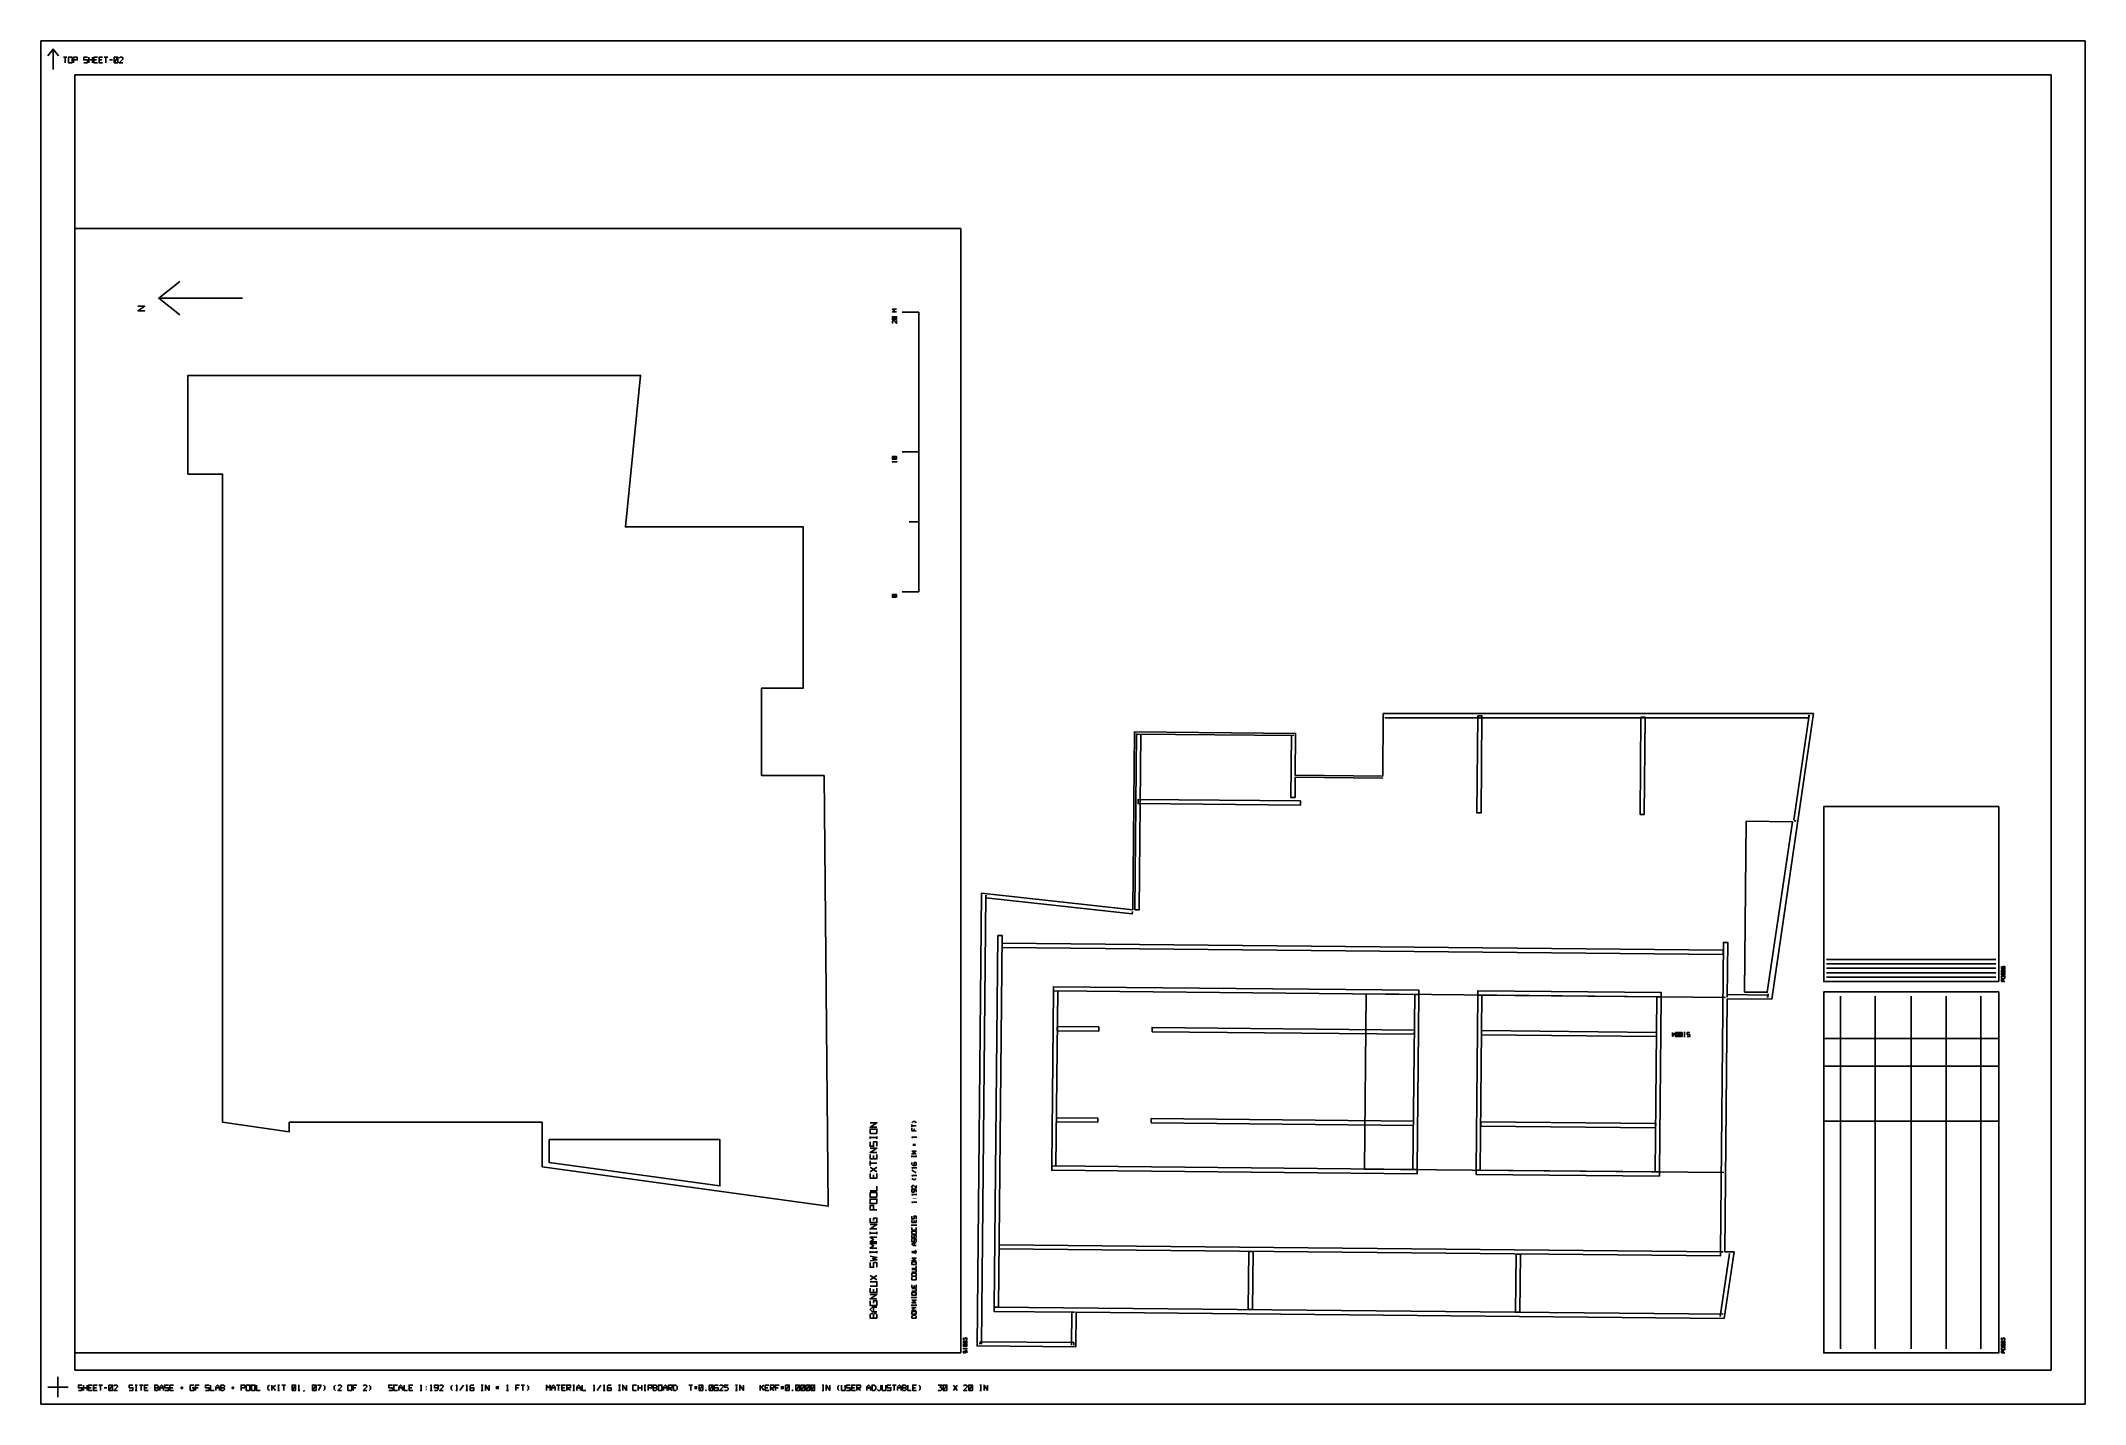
# Model space of a CAD drawing. Header units: inches. Extents: x 0 to 30, y 0 to 20.
import ezdxf

# ---------------------------------------------------------------- set-up
doc = ezdxf.new("R2010")
doc.units = ezdxf.units.IN
doc.header["$MEASUREMENT"] = 0
for name, color, linetype, true_color in [('BOUNDARY', 8, 'Continuous', 0x808080), ('CUT', 1, 'Continuous', 0xff0000), ('ENGRAVE', 7, 'Continuous', 0x000000), ('NUMBERS', 7, 'Continuous', 0x000000), ('SCORE', 5, 'Continuous', 0x0000ff)]:
    doc.layers.add(name, color=color, linetype=linetype, true_color=true_color)

msp = doc.modelspace()

# ---------------------------------------------------------------- linework, layer by layer
at = {"layer": 'BOUNDARY'}
for points in [[(30, 0), (30, 20), (0, 20), (0, 0)], [(29.5, 0.5), (29.5, 19.5), (0.5, 19.5), (0.5, 0.5)]]:
    msp.add_lwpolyline(points, close=True, dxfattribs=at)
at = {"layer": 'CUT'}
for points in [[(13.5, 17.25), (0.5, 17.25), (0.5, 0.75), (13.5, 0.75)], [(26.015, 10.132), (25.402, 5.939), (24.747, 5.945), (24.711, 2.236), (24.849, 2.234), (24.702, 1.257), (15.192, 1.35), (15.187, 0.84), (13.74, 0.854), (13.804, 7.497), (16.024, 7.253), (16.049, 9.862), (18.414, 9.839), (18.408, 9.227), (19.692, 9.215), (19.7, 10.132)], [(28.733, 6.198), (28.733, 8.766), (26.165, 8.766), (26.165, 6.198)], [(25.026, 8.552), (25.002, 6.045), (25.336, 6.042), (25.704, 8.545)], [(28.733, 6.048), (26.165, 6.048), (26.165, 0.75), (28.733, 0.75)]]:
    msp.add_lwpolyline(points, close=True, dxfattribs=at)
at = {"layer": 'ENGRAVE'}
for points in [[(0.1, 19.78), (0.18, 19.88), (0.26, 19.78)], [(0.18, 19.58), (0.18, 19.88)], [(2.038, 15.979), (1.73, 16.225), (2.038, 16.471)], [(2.961, 16.225), (1.73, 16.225)], [(12.885, 16.02), (12.639, 16.02)], [(12.885, 11.919), (12.885, 16.02)], [(7.355, 3.479), (7.355, 4.134), (3.646, 4.134), (3.646, 3.996), (2.667, 4.134), (2.667, 13.644), (2.158, 13.644), (2.158, 15.091), (8.801, 15.091), (8.578, 12.87), (11.187, 12.87), (11.187, 10.505), (10.576, 10.505), (10.576, 9.221), (11.493, 9.221), (11.554, 2.906), (7.355, 3.479)], [(12.885, 13.969), (12.639, 13.969)], [(12.885, 12.944), (12.741, 12.944)], [(12.885, 11.919), (12.639, 11.919)], [(25.943, 10.108), (25.943, 10.07), (19.724, 10.07)], [(21.086, 10.1), (21.149, 10.099), (21.135, 8.674), (21.073, 8.675), (21.086, 10.1)], [(23.481, 10.077), (23.544, 10.076), (23.53, 8.651), (23.468, 8.652), (23.481, 10.077)], [(25.724, 8.569), (25.949, 10.108)], [(16.143, 9.836), (16.118, 7.252), (16.055, 7.252), (16.08, 9.837)], [(18.389, 9.808), (16.073, 9.83)], [(18.405, 8.901), (18.343, 8.902), (18.351, 9.815)], [(18.408, 9.203), (18.405, 8.901)], [(19.691, 9.19), (19.691, 9.184), (18.407, 9.196), (18.407, 9.203)], [(18.484, 8.849), (18.483, 8.787), (16.101, 8.81), (16.101, 8.872), (18.484, 8.849)], [(25.76, 8.555), (25.731, 8.559)], [(25.731, 8.559), (25.76, 8.555)], [(13.867, 7.465), (13.803, 0.878)], [(16.021, 7.228), (16.017, 7.191), (13.866, 7.427), (13.871, 7.465)], [(14.044, 6.877), (14.106, 6.876), (14.053, 1.422), (13.991, 1.423), (14.044, 6.877)], [(24.689, 6.66), (24.689, 6.598), (14.107, 6.7), (14.107, 6.763), (24.689, 6.66)], [(24.687, 2.236), (24.649, 2.236), (24.693, 6.774), (24.755, 6.773), (24.747, 5.97)], [(26.206, 6.524), (28.692, 6.524)], [(26.206, 6.459), (28.692, 6.459)], [(26.206, 6.394), (28.692, 6.394)], [(26.206, 6.329), (28.692, 6.329)], [(14.897, 3.493), (14.834, 3.494), (14.859, 6.061), (14.922, 6.06), (14.897, 3.493)], [(14.859, 6.061), (14.86, 6.124), (20.224, 6.072), (20.223, 6.009), (14.859, 6.061)], [(24.698, 3.398), (19.424, 3.449), (19.449, 6.017), (24.723, 5.965)], [(20.161, 6.01), (20.223, 6.009), (20.198, 3.442), (20.136, 3.443), (20.161, 6.01)], [(21.124, 3.433), (21.061, 3.434), (21.086, 6.001), (21.149, 6), (21.124, 3.433)], [(21.086, 6.001), (21.087, 6.063), (23.779, 6.037), (23.778, 5.975), (21.086, 6.001)], [(24.747, 5.97), (24.748, 6.008), (25.341, 6.002), (25.34, 5.964)], [(25.343, 5.964), (25.35, 6.017)], [(26.206, 6.263), (28.692, 6.263)], [(26.206, 6.202), (28.692, 6.202)], [(23.716, 5.975), (23.778, 5.975), (23.754, 3.407), (23.691, 3.408), (23.716, 5.975)], [(26.409, 0.812), (26.409, 5.987)], [(26.92, 0.812), (26.92, 5.987)], [(27.449, 0.812), (27.449, 5.987)], [(27.96, 0.812), (27.96, 5.987)], [(28.468, 0.812), (28.468, 5.987)], [(14.916, 5.477), (14.916, 5.539), (15.524, 5.533), (15.524, 5.471), (14.916, 5.477)], [(16.307, 5.463), (16.308, 5.526), (20.156, 5.488), (20.155, 5.426), (16.307, 5.463)], [(21.143, 5.416), (21.144, 5.479), (23.711, 5.454), (23.71, 5.391), (21.143, 5.416)], [(14.903, 4.14), (14.904, 4.202), (15.511, 4.196), (15.511, 4.134), (14.903, 4.14)], [(16.294, 4.126), (16.295, 4.189), (20.143, 4.151), (20.142, 4.089), (16.294, 4.126)], [(21.13, 4.079), (21.131, 4.142), (23.698, 4.117), (23.697, 4.054), (21.13, 4.079)], [(7.457, 3.881), (7.457, 3.546), (9.964, 3.202), (9.964, 3.881), (7.457, 3.881)], [(20.198, 3.442), (20.198, 3.379), (14.834, 3.431), (14.834, 3.494), (20.198, 3.442)], [(23.754, 3.407), (23.753, 3.345), (21.061, 3.371), (21.061, 3.434), (23.754, 3.407)], [(24.649, 2.236), (24.648, 2.174), (14.062, 2.276), (14.062, 2.339), (24.649, 2.236)], [(17.782, 1.388), (17.719, 1.389), (17.727, 2.24), (17.79, 2.239), (17.782, 1.388)], [(21.704, 1.35), (21.642, 1.351), (21.65, 2.202), (21.712, 2.201), (21.704, 1.35)], [(24.642, 1.283), (24.782, 2.21)], [(15.168, 1.35), (13.99, 1.361), (13.991, 1.424), (24.686, 1.32)], [(15.125, 0.865), (15.13, 1.35), (15.168, 1.35)], [(13.781, 0.878), (13.782, 0.915)], [(13.782, 0.915), (15.157, 0.902), (15.157, 0.865)], [(0.25, 0.1), (0.25, 0.4)], [(0.1, 0.25), (0.4, 0.25)]]:
    msp.add_lwpolyline(points, dxfattribs=at)
at = {"layer": 'NUMBERS'}
for points in [[(0.33, 19.76), (0.383, 19.76)], [(0.357, 19.76), (0.357, 19.68)], [(0.405, 19.68), (0.458, 19.68), (0.458, 19.76), (0.405, 19.76), (0.405, 19.68)], [(0.479, 19.68), (0.479, 19.76), (0.533, 19.76), (0.533, 19.72), (0.479, 19.72)], [(0.682, 19.76), (0.629, 19.76), (0.629, 19.72), (0.682, 19.72), (0.682, 19.68), (0.629, 19.68)], [(0.703, 19.68), (0.703, 19.76)], [(0.703, 19.72), (0.757, 19.72)], [(0.757, 19.68), (0.757, 19.76)], [(0.831, 19.76), (0.778, 19.76), (0.778, 19.68), (0.831, 19.68)], [(0.778, 19.72), (0.818, 19.72)], [(0.906, 19.76), (0.853, 19.76), (0.853, 19.68), (0.906, 19.68)], [(0.853, 19.72), (0.893, 19.72)], [(0.927, 19.76), (0.981, 19.76)], [(0.954, 19.76), (0.954, 19.68)], [(1.009, 19.72), (1.049, 19.72)], [(1.077, 19.68), (1.13, 19.68), (1.13, 19.76), (1.077, 19.76), (1.077, 19.68)], [(1.077, 19.68), (1.13, 19.76)], [(1.151, 19.747), (1.165, 19.76), (1.191, 19.76), (1.205, 19.747), (1.205, 19.733), (1.151, 19.68), (1.205, 19.68)], [(1.525, 16.04), (1.425, 16.04), (1.525, 16.107), (1.425, 16.107)], [(12.557, 16.024), (12.497, 16.024), (12.527, 16.044), (12.497, 16.064), (12.557, 16.064)], [(12.557, 15.912), (12.557, 15.952), (12.497, 15.952), (12.497, 15.912), (12.557, 15.912)], [(12.557, 15.912), (12.497, 15.952)], [(12.507, 15.856), (12.497, 15.866), (12.497, 15.886), (12.507, 15.896), (12.517, 15.896), (12.557, 15.856), (12.557, 15.896)], [(12.557, 13.861), (12.557, 13.901), (12.497, 13.901), (12.497, 13.861), (12.557, 13.861)], [(12.557, 13.861), (12.497, 13.901)], [(12.507, 13.815), (12.497, 13.825), (12.557, 13.825)], [(12.557, 13.815), (12.557, 13.835)], [(12.557, 11.837), (12.557, 11.877), (12.497, 11.877), (12.497, 11.837), (12.557, 11.837)], [(12.557, 11.837), (12.497, 11.877)], [(28.798, 6.389), (28.773, 6.389), (28.773, 6.414), (28.798, 6.414)], [(28.823, 6.338), (28.823, 6.372), (28.773, 6.372), (28.773, 6.338), (28.823, 6.338)], [(28.823, 6.338), (28.773, 6.372)], [(28.823, 6.292), (28.823, 6.325), (28.773, 6.325), (28.773, 6.292), (28.823, 6.292)], [(28.823, 6.292), (28.773, 6.325)], [(28.823, 6.385), (28.823, 6.418), (28.798, 6.418), (28.798, 6.385), (28.823, 6.385)], [(28.823, 6.245), (28.823, 6.278), (28.773, 6.278), (28.773, 6.245), (28.823, 6.245)], [(28.823, 6.198), (28.773, 6.198), (28.773, 6.232), (28.798, 6.232), (28.798, 6.198)], [(23.945, 5.454), (23.944, 5.394), (23.975, 5.433), (23.935, 5.434)], [(24.031, 5.453), (23.991, 5.453), (23.99, 5.393), (24.03, 5.393), (24.031, 5.453)], [(24.031, 5.453), (23.99, 5.393)], [(24.087, 5.452), (24.047, 5.453), (24.046, 5.393), (24.086, 5.392), (24.087, 5.452)], [(24.087, 5.452), (24.046, 5.393)], [(24.133, 5.452), (24.113, 5.452)], [(24.123, 5.452), (24.122, 5.392)], [(24.158, 5.391), (24.198, 5.391), (24.199, 5.421), (24.159, 5.421), (24.159, 5.451), (24.199, 5.451)], [(24.132, 5.392), (24.112, 5.392)], [(12.27, 4.063), (12.17, 4.063), (12.27, 4.129), (12.17, 4.129)], [(12.27, 3.969), (12.27, 4.036), (12.17, 4.036), (12.17, 3.969), (12.27, 3.969)], [(12.17, 3.893), (12.17, 3.926)], [(12.27, 3.909), (12.17, 3.909)], [(12.27, 3.893), (12.27, 3.926)], [(12.784, 4.129), (12.799, 4.144), (12.829, 4.144), (12.844, 4.129)], [(12.784, 4.063), (12.784, 4.103)], [(12.784, 4.083), (12.844, 4.083)], [(12.784, 4.047), (12.784, 4.007), (12.844, 4.007)], [(12.794, 3.905), (12.784, 3.915), (12.844, 3.915)], [(12.814, 4.007), (12.814, 4.037)], [(12.844, 3.905), (12.844, 3.925)], [(12.17, 3.849), (12.17, 3.783), (12.22, 3.783), (12.22, 3.849), (12.27, 3.849), (12.27, 3.783)], [(12.27, 3.689), (12.17, 3.689), (12.27, 3.756), (12.17, 3.756)], [(12.17, 3.663), (12.17, 3.596), (12.27, 3.596), (12.27, 3.663)], [(12.22, 3.596), (12.22, 3.646)], [(12.844, 3.671), (12.784, 3.671), (12.844, 3.711), (12.784, 3.711)], [(12.784, 3.625), (12.784, 3.645)], [(12.844, 3.635), (12.784, 3.635)], [(12.804, 3.788), (12.804, 3.818)], [(12.824, 3.788), (12.824, 3.818)], [(12.844, 3.625), (12.844, 3.645)], [(12.17, 3.503), (12.17, 3.569)], [(12.17, 3.536), (12.27, 3.536)], [(12.27, 3.409), (12.17, 3.476)], [(12.17, 3.409), (12.27, 3.476)], [(12.17, 3.383), (12.17, 3.316), (12.27, 3.316), (12.27, 3.383)], [(12.22, 3.316), (12.22, 3.366)], [(12.784, 3.543), (12.784, 3.513), (12.794, 3.503), (12.844, 3.503), (12.844, 3.543), (12.814, 3.543), (12.814, 3.503)], [(12.794, 3.457), (12.784, 3.467), (12.844, 3.467)], [(12.844, 3.391), (12.784, 3.431)], [(12.794, 3.345), (12.784, 3.355), (12.844, 3.355)], [(12.784, 3.309), (12.799, 3.294), (12.829, 3.294), (12.844, 3.309)], [(12.844, 3.457), (12.844, 3.477)], [(12.844, 3.345), (12.844, 3.365)], [(12.17, 3.129), (12.27, 3.129), (12.27, 3.196)], [(12.27, 3.036), (12.27, 3.103), (12.17, 3.103), (12.17, 3.036), (12.27, 3.036)], [(12.27, 2.943), (12.27, 3.009), (12.17, 3.009), (12.17, 2.943), (12.27, 2.943)], [(12.794, 3.167), (12.784, 3.177), (12.784, 3.197), (12.794, 3.207), (12.804, 3.207), (12.844, 3.167), (12.844, 3.207)], [(12.844, 3.111), (12.844, 3.141), (12.834, 3.151), (12.784, 3.151), (12.784, 3.111), (12.814, 3.111), (12.814, 3.151)], [(12.794, 3.065), (12.784, 3.075), (12.844, 3.075)], [(12.804, 3.017), (12.804, 3.021)], [(12.834, 3.017), (12.834, 3.021)], [(12.844, 3.065), (12.844, 3.085)], [(12.27, 2.849), (12.17, 2.849), (12.17, 2.916), (12.22, 2.916), (12.22, 2.849)], [(12.17, 2.729), (12.17, 2.663), (12.27, 2.663), (12.27, 2.729), (12.22, 2.729), (12.22, 2.696)], [(12.794, 2.953), (12.784, 2.963), (12.844, 2.963)], [(12.784, 2.759), (12.784, 2.719), (12.814, 2.719), (12.814, 2.759), (12.844, 2.759), (12.844, 2.719)], [(12.784, 2.703), (12.784, 2.663), (12.844, 2.663), (12.844, 2.703)], [(12.844, 2.953), (12.844, 2.973)], [(12.27, 2.569), (12.17, 2.569), (12.27, 2.636), (12.17, 2.636)], [(12.17, 2.493), (12.17, 2.526)], [(12.27, 2.509), (12.17, 2.509)], [(12.27, 2.383), (12.17, 2.383), (12.22, 2.416), (12.17, 2.449), (12.27, 2.449)], [(12.27, 2.493), (12.27, 2.526)], [(12.784, 2.617), (12.784, 2.637)], [(12.844, 2.627), (12.784, 2.627)], [(12.784, 2.591), (12.784, 2.551), (12.844, 2.551), (12.844, 2.591)], [(12.844, 2.495), (12.844, 2.535), (12.784, 2.535), (12.784, 2.495), (12.844, 2.495)], [(12.784, 2.479), (12.784, 2.439), (12.814, 2.439), (12.814, 2.479), (12.844, 2.479), (12.844, 2.439)], [(12.784, 2.423), (12.784, 2.383), (12.814, 2.383), (12.814, 2.423), (12.844, 2.423), (12.844, 2.383)], [(12.814, 2.663), (12.814, 2.693)], [(12.844, 2.617), (12.844, 2.637)], [(12.27, 2.289), (12.17, 2.289), (12.22, 2.323), (12.17, 2.356), (12.27, 2.356)], [(12.17, 2.213), (12.17, 2.246)], [(12.27, 2.229), (12.17, 2.229)], [(12.17, 2.103), (12.27, 2.119), (12.203, 2.136), (12.27, 2.153), (12.17, 2.169)], [(12.27, 2.213), (12.27, 2.246)], [(12.844, 2.327), (12.804, 2.327), (12.784, 2.347), (12.804, 2.367), (12.844, 2.367)], [(12.844, 2.255), (12.799, 2.22), (12.784, 2.23), (12.799, 2.24), (12.829, 2.215), (12.844, 2.225), (12.844, 2.24), (12.824, 2.255)], [(12.844, 2.103), (12.784, 2.103), (12.844, 2.143), (12.784, 2.143)], [(12.814, 2.327), (12.814, 2.367)], [(12.17, 2.076), (12.17, 2.009), (12.22, 2.009), (12.22, 2.076), (12.27, 2.076), (12.27, 2.009)], [(12.27, 1.823), (12.17, 1.889)], [(12.17, 1.823), (12.27, 1.889)], [(12.844, 2.047), (12.844, 2.087), (12.784, 2.087), (12.784, 2.047), (12.844, 2.047)], [(12.784, 1.991), (12.844, 1.991), (12.844, 2.031)], [(12.784, 1.935), (12.844, 1.935), (12.844, 1.975), (12.784, 1.975)], [(12.844, 1.879), (12.844, 1.919), (12.784, 1.919), (12.784, 1.879), (12.844, 1.879)], [(12.784, 1.863), (12.784, 1.823), (12.844, 1.823), (12.844, 1.863)], [(12.17, 1.729), (12.27, 1.729), (12.27, 1.796), (12.17, 1.796)], [(12.17, 1.703), (12.17, 1.636), (12.27, 1.636), (12.27, 1.703)], [(12.27, 1.543), (12.17, 1.543), (12.27, 1.609), (12.17, 1.609)], [(12.17, 1.516), (12.17, 1.449), (12.27, 1.449), (12.27, 1.516), (12.22, 1.516), (12.22, 1.483)], [(12.22, 1.636), (12.22, 1.686)], [(12.784, 1.751), (12.784, 1.711), (12.844, 1.711), (12.844, 1.751)], [(12.784, 1.655), (12.844, 1.655), (12.844, 1.695), (12.784, 1.695)], [(12.844, 1.599), (12.844, 1.639), (12.784, 1.639), (12.784, 1.599), (12.844, 1.599)], [(12.784, 1.553), (12.784, 1.573)], [(12.844, 1.563), (12.784, 1.563)], [(12.844, 1.487), (12.784, 1.487), (12.844, 1.527), (12.784, 1.527)], [(12.814, 1.711), (12.814, 1.741)], [(12.829, 1.624), (12.849, 1.644)], [(12.844, 1.553), (12.844, 1.573)], [(12.27, 1.356), (12.203, 1.356), (12.17, 1.389), (12.203, 1.423), (12.27, 1.423)], [(12.27, 1.263), (12.17, 1.263), (12.17, 1.313), (12.186, 1.329), (12.203, 1.329), (12.22, 1.313), (12.22, 1.263)], [(12.22, 1.356), (12.22, 1.423)], [(12.22, 1.313), (12.236, 1.329), (12.253, 1.329), (12.27, 1.313), (12.27, 1.263)], [(12.784, 1.441), (12.784, 1.461)], [(12.844, 1.451), (12.784, 1.451)], [(12.844, 1.375), (12.784, 1.375), (12.814, 1.395), (12.784, 1.415), (12.844, 1.415)], [(12.844, 1.319), (12.844, 1.359), (12.784, 1.359), (12.784, 1.319), (12.844, 1.319)], [(12.844, 1.263), (12.784, 1.263), (12.784, 1.288), (12.799, 1.303), (12.829, 1.303), (12.844, 1.288), (12.844, 1.263)], [(12.844, 1.441), (12.844, 1.461)], [(13.54, 0.937), (13.54, 0.97), (13.561, 0.953), (13.569, 0.97), (13.582, 0.97), (13.59, 0.962), (13.59, 0.937)], [(13.59, 0.89), (13.59, 0.923), (13.54, 0.923), (13.54, 0.89), (13.59, 0.89)], [(13.59, 0.89), (13.54, 0.923)], [(28.773, 0.937), (28.773, 0.97), (28.793, 0.953), (28.802, 0.97), (28.814, 0.97), (28.823, 0.962), (28.823, 0.937)], [(28.823, 0.89), (28.823, 0.923), (28.773, 0.923), (28.773, 0.89), (28.823, 0.89)], [(28.823, 0.89), (28.773, 0.923)], [(13.59, 0.843), (13.59, 0.877), (13.54, 0.877), (13.54, 0.843), (13.59, 0.843)], [(13.59, 0.843), (13.54, 0.877)], [(13.54, 0.805), (13.54, 0.822)], [(13.59, 0.813), (13.54, 0.813)], [(13.54, 0.783), (13.54, 0.75), (13.565, 0.75), (13.565, 0.783), (13.59, 0.783), (13.59, 0.75)], [(13.59, 0.805), (13.59, 0.822)], [(28.823, 0.843), (28.823, 0.877), (28.773, 0.877), (28.773, 0.843), (28.823, 0.843)], [(28.823, 0.843), (28.773, 0.877)], [(28.823, 0.797), (28.823, 0.83), (28.773, 0.83), (28.773, 0.797), (28.823, 0.797)], [(28.823, 0.75), (28.773, 0.75), (28.773, 0.783), (28.798, 0.783), (28.798, 0.75)], [(0.603, 0.28), (0.55, 0.28), (0.55, 0.24), (0.603, 0.24), (0.603, 0.2), (0.55, 0.2)], [(0.625, 0.2), (0.625, 0.28)], [(0.625, 0.24), (0.678, 0.24)], [(0.678, 0.2), (0.678, 0.28)], [(0.753, 0.28), (0.699, 0.28), (0.699, 0.2), (0.753, 0.2)], [(0.699, 0.24), (0.739, 0.24)], [(0.827, 0.28), (0.774, 0.28), (0.774, 0.2), (0.827, 0.2)], [(0.774, 0.24), (0.814, 0.24)], [(0.849, 0.28), (0.902, 0.28)], [(0.875, 0.28), (0.875, 0.2)], [(0.93, 0.24), (0.97, 0.24)], [(0.998, 0.2), (1.051, 0.2), (1.051, 0.28), (0.998, 0.28), (0.998, 0.2)], [(0.998, 0.2), (1.051, 0.28)], [(1.073, 0.267), (1.086, 0.28), (1.113, 0.28), (1.126, 0.267), (1.126, 0.253), (1.073, 0.2), (1.126, 0.2)], [(1.35, 0.28), (1.297, 0.28), (1.297, 0.24), (1.35, 0.24), (1.35, 0.2), (1.297, 0.2)], [(1.385, 0.28), (1.411, 0.28)], [(1.385, 0.2), (1.411, 0.2)], [(1.398, 0.2), (1.398, 0.28)], [(1.446, 0.28), (1.499, 0.28)], [(1.473, 0.28), (1.473, 0.2)], [(1.574, 0.28), (1.521, 0.28), (1.521, 0.2), (1.574, 0.2)], [(1.521, 0.24), (1.561, 0.24)], [(1.67, 0.2), (1.67, 0.28), (1.71, 0.28), (1.723, 0.267), (1.723, 0.253), (1.71, 0.24), (1.67, 0.24)], [(1.71, 0.24), (1.723, 0.227), (1.723, 0.213), (1.71, 0.2), (1.67, 0.2)], [(1.745, 0.2), (1.745, 0.253), (1.771, 0.28), (1.798, 0.253), (1.798, 0.2)], [(1.745, 0.24), (1.798, 0.24)], [(1.873, 0.28), (1.819, 0.28), (1.819, 0.24), (1.873, 0.24), (1.873, 0.2), (1.819, 0.2)], [(1.947, 0.28), (1.894, 0.28), (1.894, 0.2), (1.947, 0.2)], [(1.894, 0.24), (1.934, 0.24)], [(2.05, 0.24), (2.09, 0.24)], [(2.07, 0.22), (2.07, 0.26)], [(2.246, 0.28), (2.193, 0.28), (2.193, 0.2), (2.246, 0.2), (2.246, 0.24), (2.219, 0.24)], [(2.321, 0.28), (2.267, 0.28), (2.267, 0.2)], [(2.267, 0.24), (2.307, 0.24)], [(2.47, 0.28), (2.417, 0.28), (2.417, 0.24), (2.47, 0.24), (2.47, 0.2), (2.417, 0.2)], [(2.491, 0.28), (2.491, 0.2), (2.545, 0.2)], [(2.566, 0.2), (2.566, 0.253), (2.593, 0.28), (2.619, 0.253), (2.619, 0.2)], [(2.566, 0.24), (2.619, 0.24)], [(2.641, 0.2), (2.641, 0.28), (2.681, 0.28), (2.694, 0.267), (2.694, 0.253), (2.681, 0.24), (2.641, 0.24)], [(2.681, 0.24), (2.694, 0.227), (2.694, 0.213), (2.681, 0.2), (2.641, 0.2)], [(2.797, 0.24), (2.837, 0.24)], [(2.817, 0.22), (2.817, 0.26)], [(2.939, 0.2), (2.939, 0.28), (2.993, 0.28), (2.993, 0.24), (2.939, 0.24)], [(3.014, 0.2), (3.067, 0.2), (3.067, 0.28), (3.014, 0.28), (3.014, 0.2)], [(3.089, 0.2), (3.142, 0.2), (3.142, 0.28), (3.089, 0.28), (3.089, 0.2)], [(3.163, 0.28), (3.163, 0.2), (3.217, 0.2)], [(3.353, 0.28), (3.333, 0.26), (3.333, 0.22), (3.353, 0.2)], [(3.387, 0.2), (3.387, 0.28)], [(3.441, 0.28), (3.387, 0.233)], [(3.405, 0.247), (3.441, 0.2)], [(3.475, 0.28), (3.502, 0.28)], [(3.475, 0.2), (3.502, 0.2)], [(3.489, 0.2), (3.489, 0.28)], [(3.537, 0.28), (3.59, 0.28)], [(3.563, 0.28), (3.563, 0.2)], [(3.686, 0.2), (3.739, 0.2), (3.739, 0.28), (3.686, 0.28), (3.686, 0.2)], [(3.686, 0.2), (3.739, 0.28)], [(3.774, 0.267), (3.787, 0.28), (3.787, 0.2)], [(3.774, 0.2), (3.801, 0.2)], [(3.865, 0.205), (3.857, 0.187)], [(3.985, 0.2), (4.038, 0.2), (4.038, 0.28), (3.985, 0.28), (3.985, 0.2)], [(3.985, 0.2), (4.038, 0.28)], [(4.059, 0.28), (4.113, 0.28), (4.073, 0.2)], [(4.147, 0.28), (4.167, 0.26), (4.167, 0.22), (4.147, 0.2)], [(4.323, 0.28), (4.303, 0.26), (4.303, 0.22), (4.323, 0.2)], [(4.358, 0.267), (4.371, 0.28), (4.398, 0.28), (4.411, 0.267), (4.411, 0.253), (4.358, 0.2), (4.411, 0.2)], [(4.507, 0.2), (4.561, 0.2), (4.561, 0.28), (4.507, 0.28), (4.507, 0.2)], [(4.635, 0.28), (4.582, 0.28), (4.582, 0.2)], [(4.582, 0.24), (4.622, 0.24)], [(4.731, 0.267), (4.745, 0.28), (4.771, 0.28), (4.785, 0.267), (4.785, 0.253), (4.731, 0.2), (4.785, 0.2)], [(4.819, 0.28), (4.839, 0.26), (4.839, 0.22), (4.819, 0.2)], [(5.158, 0.28), (5.105, 0.28), (5.105, 0.24), (5.158, 0.24), (5.158, 0.2), (5.105, 0.2)], [(5.233, 0.28), (5.179, 0.28), (5.179, 0.2), (5.233, 0.2)], [(5.254, 0.2), (5.254, 0.253), (5.281, 0.28), (5.307, 0.253), (5.307, 0.2)], [(5.254, 0.24), (5.307, 0.24)], [(5.329, 0.28), (5.329, 0.2), (5.382, 0.2)], [(5.457, 0.28), (5.403, 0.28), (5.403, 0.2), (5.457, 0.2)], [(5.403, 0.24), (5.443, 0.24)], [(5.566, 0.267), (5.579, 0.28), (5.579, 0.2)], [(5.566, 0.2), (5.593, 0.2)], [(5.651, 0.253), (5.657, 0.253)], [(5.651, 0.213), (5.657, 0.213)], [(5.715, 0.267), (5.729, 0.28), (5.729, 0.2)], [(5.715, 0.2), (5.742, 0.2)], [(5.777, 0.2), (5.817, 0.2), (5.83, 0.213), (5.83, 0.28), (5.777, 0.28), (5.777, 0.24), (5.83, 0.24)], [(5.851, 0.267), (5.865, 0.28), (5.891, 0.28), (5.905, 0.267), (5.905, 0.253), (5.851, 0.2), (5.905, 0.2)], [(6.041, 0.28), (6.021, 0.26), (6.021, 0.22), (6.041, 0.2)], [(6.089, 0.267), (6.102, 0.28), (6.102, 0.2)], [(6.089, 0.2), (6.115, 0.2)], [(6.15, 0.2), (6.203, 0.28)], [(6.238, 0.267), (6.251, 0.28), (6.251, 0.2)], [(6.238, 0.2), (6.265, 0.2)], [(6.353, 0.28), (6.313, 0.28), (6.299, 0.267), (6.299, 0.2), (6.353, 0.2), (6.353, 0.24), (6.299, 0.24)], [(6.462, 0.28), (6.489, 0.28)], [(6.462, 0.2), (6.489, 0.2)], [(6.475, 0.2), (6.475, 0.28)], [(6.523, 0.2), (6.523, 0.28), (6.577, 0.2), (6.577, 0.28)], [(6.679, 0.253), (6.719, 0.253)], [(6.679, 0.227), (6.719, 0.227)], [(6.835, 0.267), (6.849, 0.28), (6.849, 0.2)], [(6.835, 0.2), (6.862, 0.2)], [(7.025, 0.28), (6.971, 0.28), (6.971, 0.2)], [(6.971, 0.24), (7.011, 0.24)], [(7.046, 0.28), (7.099, 0.28)], [(7.073, 0.28), (7.073, 0.2)], [(7.134, 0.28), (7.154, 0.26), (7.154, 0.22), (7.134, 0.2)], [(7.419, 0.2), (7.419, 0.28), (7.446, 0.24), (7.473, 0.28), (7.473, 0.2)], [(7.494, 0.2), (7.494, 0.253), (7.521, 0.28), (7.547, 0.253), (7.547, 0.2)], [(7.494, 0.24), (7.547, 0.24)], [(7.569, 0.28), (7.622, 0.28)], [(7.595, 0.28), (7.595, 0.2)], [(7.697, 0.28), (7.643, 0.28), (7.643, 0.2), (7.697, 0.2)], [(7.643, 0.24), (7.683, 0.24)], [(7.718, 0.2), (7.718, 0.28), (7.771, 0.28), (7.771, 0.24), (7.718, 0.24), (7.771, 0.2)], [(7.806, 0.28), (7.833, 0.28)], [(7.806, 0.2), (7.833, 0.2)], [(7.819, 0.2), (7.819, 0.28)], [(7.867, 0.2), (7.867, 0.253), (7.894, 0.28), (7.921, 0.253), (7.921, 0.2)], [(7.867, 0.24), (7.921, 0.24)], [(7.942, 0.28), (7.942, 0.2), (7.995, 0.2)], [(8.105, 0.267), (8.118, 0.28), (8.118, 0.2)], [(8.105, 0.2), (8.131, 0.2)], [(8.166, 0.2), (8.219, 0.28)], [(8.254, 0.267), (8.267, 0.28), (8.267, 0.2)], [(8.254, 0.2), (8.281, 0.2)], [(8.369, 0.28), (8.329, 0.28), (8.315, 0.267), (8.315, 0.2), (8.369, 0.2), (8.369, 0.24), (8.315, 0.24)], [(8.478, 0.28), (8.505, 0.28)], [(8.478, 0.2), (8.505, 0.2)], [(8.491, 0.2), (8.491, 0.28)], [(8.539, 0.2), (8.539, 0.28), (8.593, 0.2), (8.593, 0.28)], [(8.742, 0.28), (8.689, 0.28), (8.689, 0.2), (8.742, 0.2)], [(8.763, 0.2), (8.763, 0.28)], [(8.763, 0.24), (8.817, 0.24)], [(8.817, 0.2), (8.817, 0.28)], [(8.851, 0.28), (8.878, 0.28)], [(8.851, 0.2), (8.878, 0.2)], [(8.865, 0.2), (8.865, 0.28)], [(8.913, 0.2), (8.913, 0.28), (8.966, 0.28), (8.966, 0.24), (8.913, 0.24)], [(8.987, 0.2), (8.987, 0.28), (9.027, 0.28), (9.041, 0.267), (9.041, 0.253), (9.027, 0.24), (8.987, 0.24)], [(9.027, 0.24), (9.041, 0.227), (9.041, 0.213), (9.027, 0.2), (8.987, 0.2)], [(9.062, 0.2), (9.115, 0.2), (9.115, 0.28), (9.062, 0.28), (9.062, 0.2)], [(9.137, 0.2), (9.137, 0.253), (9.163, 0.28), (9.19, 0.253), (9.19, 0.2)], [(9.137, 0.24), (9.19, 0.24)], [(9.211, 0.2), (9.211, 0.28), (9.265, 0.28), (9.265, 0.24), (9.211, 0.24), (9.265, 0.2)], [(9.286, 0.2), (9.286, 0.28), (9.319, 0.28), (9.339, 0.26), (9.339, 0.22), (9.319, 0.2), (9.286, 0.2)], [(9.51, 0.28), (9.563, 0.28)], [(9.537, 0.28), (9.537, 0.2)], [(9.591, 0.253), (9.631, 0.253)], [(9.591, 0.227), (9.631, 0.227)], [(9.659, 0.2), (9.713, 0.2), (9.713, 0.28), (9.659, 0.28), (9.659, 0.2)], [(9.659, 0.2), (9.713, 0.28)], [(9.758, 0.2), (9.763, 0.2), (9.763, 0.205), (9.758, 0.205), (9.758, 0.2)], [(9.809, 0.2), (9.862, 0.2), (9.862, 0.28), (9.809, 0.28), (9.809, 0.2)], [(9.809, 0.2), (9.862, 0.28)], [(9.937, 0.28), (9.897, 0.28), (9.883, 0.267), (9.883, 0.2), (9.937, 0.2), (9.937, 0.24), (9.883, 0.24)], [(9.958, 0.267), (9.971, 0.28), (9.998, 0.28), (10.011, 0.267), (10.011, 0.253), (9.958, 0.2), (10.011, 0.2)], [(10.086, 0.28), (10.033, 0.28), (10.033, 0.247), (10.073, 0.247), (10.086, 0.233), (10.086, 0.213), (10.073, 0.2), (10.033, 0.2)], [(10.195, 0.28), (10.222, 0.28)], [(10.195, 0.2), (10.222, 0.2)], [(10.209, 0.2), (10.209, 0.28)], [(10.257, 0.2), (10.257, 0.28), (10.31, 0.2), (10.31, 0.28)], [(10.555, 0.2), (10.555, 0.28)], [(10.609, 0.28), (10.555, 0.233)], [(10.573, 0.247), (10.609, 0.2)], [(10.683, 0.28), (10.63, 0.28), (10.63, 0.2), (10.683, 0.2)], [(10.63, 0.24), (10.67, 0.24)], [(10.705, 0.2), (10.705, 0.28), (10.758, 0.28), (10.758, 0.24), (10.705, 0.24), (10.758, 0.2)], [(10.833, 0.28), (10.779, 0.28), (10.779, 0.2)], [(10.779, 0.24), (10.819, 0.24)], [(10.861, 0.253), (10.901, 0.253)], [(10.861, 0.227), (10.901, 0.227)], [(10.929, 0.2), (10.982, 0.2), (10.982, 0.28), (10.929, 0.28), (10.929, 0.2)], [(10.929, 0.2), (10.982, 0.28)], [(11.027, 0.2), (11.033, 0.2), (11.033, 0.205), (11.027, 0.205), (11.027, 0.2)], [(11.078, 0.2), (11.131, 0.2), (11.131, 0.28), (11.078, 0.28), (11.078, 0.2)], [(11.078, 0.2), (11.131, 0.28)], [(11.153, 0.2), (11.206, 0.2), (11.206, 0.28), (11.153, 0.28), (11.153, 0.2)], [(11.153, 0.2), (11.206, 0.28)], [(11.227, 0.2), (11.281, 0.2), (11.281, 0.28), (11.227, 0.28), (11.227, 0.2)], [(11.227, 0.2), (11.281, 0.28)], [(11.302, 0.2), (11.355, 0.2), (11.355, 0.28), (11.302, 0.28), (11.302, 0.2)], [(11.302, 0.2), (11.355, 0.28)], [(11.465, 0.28), (11.491, 0.28)], [(11.465, 0.2), (11.491, 0.2)], [(11.478, 0.2), (11.478, 0.28)], [(11.526, 0.2), (11.526, 0.28), (11.579, 0.2), (11.579, 0.28)], [(11.715, 0.28), (11.695, 0.26), (11.695, 0.22), (11.715, 0.2)], [(11.75, 0.28), (11.75, 0.2), (11.803, 0.2), (11.803, 0.28)], [(11.878, 0.28), (11.825, 0.28), (11.825, 0.24), (11.878, 0.24), (11.878, 0.2), (11.825, 0.2)], [(11.953, 0.28), (11.899, 0.28), (11.899, 0.2), (11.953, 0.2)], [(11.899, 0.24), (11.939, 0.24)], [(11.974, 0.2), (11.974, 0.28), (12.027, 0.28), (12.027, 0.24), (11.974, 0.24), (12.027, 0.2)], [(12.123, 0.2), (12.123, 0.253), (12.15, 0.28), (12.177, 0.253), (12.177, 0.2)], [(12.123, 0.24), (12.177, 0.24)], [(12.198, 0.2), (12.198, 0.28), (12.231, 0.28), (12.251, 0.26), (12.251, 0.22), (12.231, 0.2), (12.198, 0.2)], [(12.326, 0.28), (12.326, 0.213), (12.313, 0.2), (12.286, 0.2), (12.273, 0.213)], [(12.347, 0.28), (12.347, 0.2), (12.401, 0.2), (12.401, 0.28)], [(12.475, 0.28), (12.422, 0.28), (12.422, 0.24), (12.475, 0.24), (12.475, 0.2), (12.422, 0.2)], [(12.497, 0.28), (12.55, 0.28)], [(12.523, 0.28), (12.523, 0.2)], [(12.571, 0.2), (12.571, 0.253), (12.598, 0.28), (12.625, 0.253), (12.625, 0.2)], [(12.571, 0.24), (12.625, 0.24)], [(12.646, 0.2), (12.646, 0.28), (12.686, 0.28), (12.699, 0.267), (12.699, 0.253), (12.686, 0.24), (12.646, 0.24)], [(12.686, 0.24), (12.699, 0.227), (12.699, 0.213), (12.686, 0.2), (12.646, 0.2)], [(12.721, 0.28), (12.721, 0.2), (12.774, 0.2)], [(12.849, 0.28), (12.795, 0.28), (12.795, 0.2), (12.849, 0.2)], [(12.795, 0.24), (12.835, 0.24)], [(12.883, 0.28), (12.903, 0.26), (12.903, 0.22), (12.883, 0.2)], [(13.169, 0.28), (13.222, 0.28), (13.195, 0.247), (13.222, 0.233), (13.222, 0.213), (13.209, 0.2), (13.169, 0.2)], [(13.243, 0.2), (13.297, 0.2), (13.297, 0.28), (13.243, 0.28), (13.243, 0.2)], [(13.243, 0.2), (13.297, 0.28)], [(13.393, 0.2), (13.446, 0.28)], [(13.393, 0.28), (13.446, 0.2)], [(13.542, 0.267), (13.555, 0.28), (13.582, 0.28), (13.595, 0.267), (13.595, 0.253), (13.542, 0.2), (13.595, 0.2)], [(13.617, 0.2), (13.67, 0.2), (13.67, 0.28), (13.617, 0.28), (13.617, 0.2)], [(13.617, 0.2), (13.67, 0.28)], [(13.779, 0.28), (13.806, 0.28)], [(13.779, 0.2), (13.806, 0.2)], [(13.793, 0.2), (13.793, 0.28)], [(13.841, 0.2), (13.841, 0.28), (13.894, 0.2), (13.894, 0.28)]]:
    msp.add_lwpolyline(points, dxfattribs=at)
at = {"layer": 'SCORE'}
for points in [[(28.733, 5.366), (26.165, 5.366)], [(28.733, 4.956), (26.165, 4.956)], [(28.733, 4.15), (26.165, 4.15)]]:
    msp.add_lwpolyline(points, dxfattribs=at)

doc.saveas('drawing.dxf')
